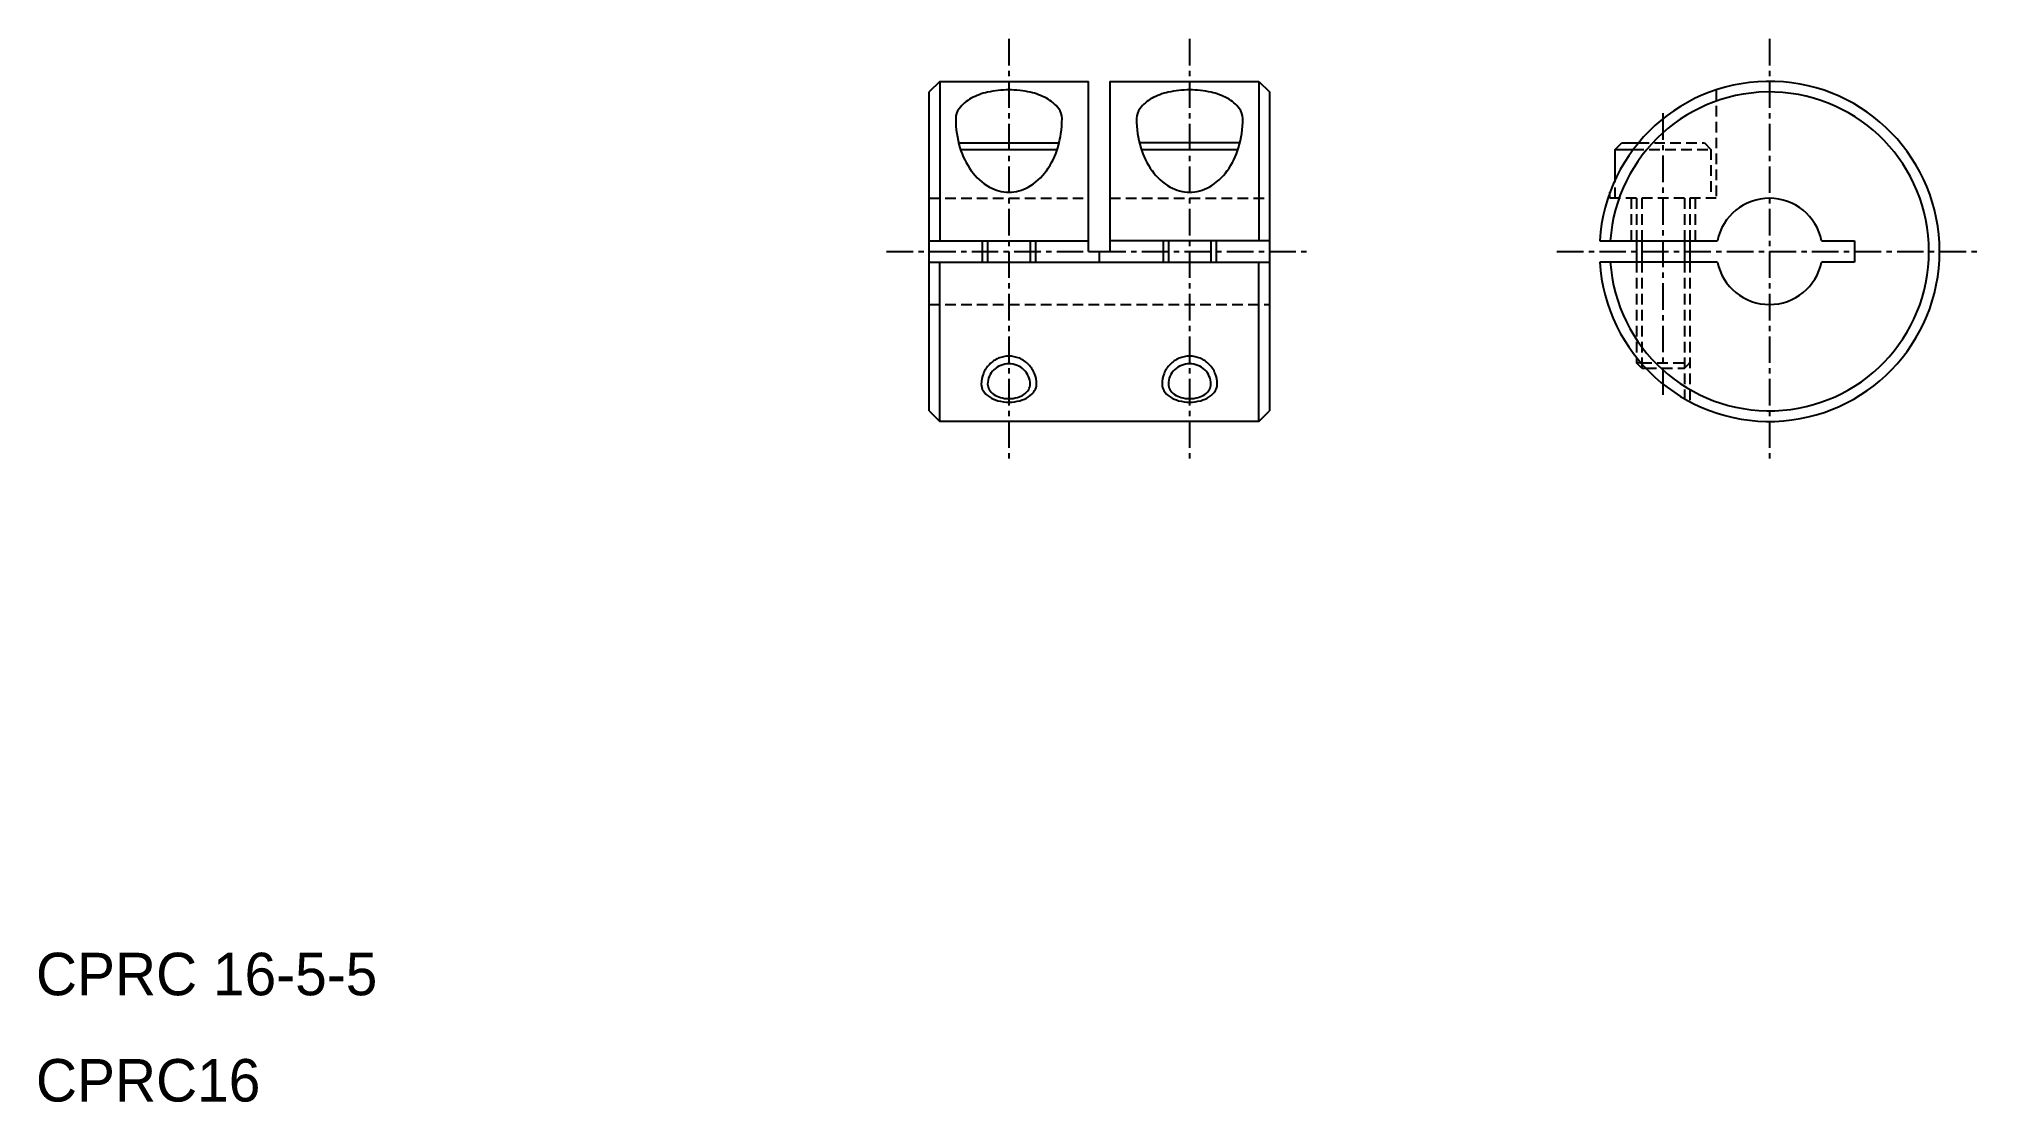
# Model space of a CAD drawing. Extents: x 10.1 to 101.5, y 10 to 60.
import ezdxf

# ---------------------------------------------------------------- set-up
doc = ezdxf.new("R2010")
doc.units = 0
doc.linetypes.add('CENTER', pattern=[2, 1.25, -0.25, 0.25, -0.25])
doc.linetypes.add('DASHED', pattern=[0.75, 0.5, -0.25])
doc.layers.get('0').update_dxf_attribs({"linetype": 'CONTINUOUS'})
doc.layers.add('CENTER', color=1, linetype='CENTER')

msp = doc.modelspace()

# ---------------------------------------------------------------- linework, layer by layer
at = {"color": 7, "linetype": 'CONTINUOUS'}
for p, q in [((52.5, 58), (52, 57.5)), ((52.5, 58), (52.5, 50.5)), ((52.5, 58), (59.5, 58)), ((59.5, 50), (59.5, 58)), ((60.5, 58), (60.5, 50)), ((60.5, 58), (67.5, 58)), ((67.5, 58), (67.5, 50.5)), ((67.5, 58), (68, 57.5)), ((52, 42.5), (52, 57.5)), ((68, 57.5), (68, 42.5)), ((53.389, 55.1), (58.111, 55.1)), ((66.611, 55.1), (61.889, 55.1)), ((84.265, 54.8), (84.565, 55.1)), ((84.565, 55.1), (85.352, 55.1)), ((53.474, 54.8), (58.026, 54.8)), ((61.974, 54.8), (66.526, 54.8)), ((84.265, 53.382), (84.265, 54.8)), ((84.265, 54.8), (85.115, 54.8)), ((52, 50.5), (59.5, 50.5)), ((54.5, 50.5), (54.5, 49.5)), ((57, 50.5), (57, 49.5)), ((68, 50.5), (60.5, 50.5)), ((63, 50.5), (63, 49.5)), ((65.5, 50.5), (65.5, 49.5)), ((83.531, 50.5), (89.066, 50.5)), ((85.265, 50.5), (85.265, 49.5)), ((87.765, 50.5), (87.765, 49.5)), ((93.965, 50.5), (95.515, 50.5)), ((95.515, 50.5), (95.515, 49.5)), ((52, 49.5), (68, 49.5)), ((52.5, 42), (52.5, 49.5)), ((59.5, 50), (60.5, 50)), ((60, 50), (60, 49.5)), ((67.5, 42), (67.5, 49.5)), ((89.066, 49.5), (83.531, 49.5)), ((95.515, 49.5), (93.965, 49.5)), ((56, 47.5), (56, 47.5)), ((60, 47.5), (60, 47.5)), ((85.265, 45.006), (85.265, 44.75)), ((85.479, 44.75), (85.265, 44.75)), ((85.515, 44.5), (85.265, 44.75)), ((85.515, 44.5), (85.706, 44.5)), ((52, 42.5), (52.5, 42)), ((67.5, 42), (68, 42.5)), ((67.5, 42), (52.5, 42))]:
    msp.add_line(p, q, dxfattribs=at)
at = {"color": 3, "linetype": 'DASHED'}
for p, q in [((89.015, 57.599), (89.015, 52.5)), ((85.352, 55.1), (88.465, 55.1)), ((88.465, 55.1), (88.765, 54.8)), ((85.115, 54.8), (88.765, 54.8)), ((88.765, 54.8), (88.765, 52.5)), ((84.265, 52.5), (84.265, 53.382)), ((52, 52.5), (59.5, 52.5)), ((60.5, 52.5), (68, 52.5)), ((84.015, 52.5), (84.015, 52.784)), ((89.015, 52.5), (84.015, 52.5)), ((85.015, 52.5), (85.015, 50.5)), ((85.265, 52.5), (85.265, 50.5)), ((85.515, 52.5), (85.515, 50.5)), ((87.515, 52.5), (87.515, 50.5)), ((87.765, 52.5), (87.765, 50.5)), ((88.015, 52.5), (88.015, 50.5)), ((85.265, 49.5), (85.265, 45.006)), ((85.515, 49.5), (85.515, 44.708)), ((87.515, 49.5), (87.515, 43.072)), ((87.765, 49.5), (87.765, 42.933)), ((52, 47.5), (68, 47.5)), ((85.479, 44.75), (87.765, 44.75)), ((85.706, 44.5), (87.515, 44.5)), ((87.515, 44.5), (87.765, 44.75))]:
    msp.add_line(p, q, dxfattribs=at)
at = {"color": 3, "linetype": 'CONTINUOUS'}
for p, q in [((54.75, 50.5), (54.75, 49.5)), ((56.75, 50.5), (56.75, 49.5)), ((63.25, 50.5), (63.25, 49.5)), ((65.25, 50.5), (65.25, 49.5)), ((85.515, 50.5), (85.515, 49.5)), ((87.515, 50.5), (87.515, 49.5)), ((85.515, 44.708), (85.515, 44.5))]:
    msp.add_line(p, q, dxfattribs=at)
at = {"color": 7, "linetype": 'CONTINUOUS'}
for centre, radius, start, end in [((55.75, 52.999), 4.6, 90, 102.64739), ((55.75, 52.999), 4.6, 77.35261, 90), ((64.25, 52.999), 4.6, 90, 102.64739), ((64.25, 52.999), 4.6, 77.35261, 90), ((91.515, 50), 8, 183.58332, 176.41668), ((54.019, 56.245), 0.769, 142.59841, 180), ((54.842, 55.615), 1.805, 118.44607, 142.59841), ((55.39, 54.605), 2.955, 102.64739, 118.44607), ((56.11, 54.605), 2.955, 61.55393, 77.35261), ((56.658, 55.615), 1.805, 37.40159, 61.55393), ((57.481, 56.245), 0.769, 0, 37.40159), ((62.519, 56.245), 0.769, 142.59841, 180), ((63.342, 55.615), 1.805, 118.44607, 142.59841), ((63.89, 54.605), 2.955, 102.64739, 118.44607), ((64.61, 54.605), 2.955, 61.55393, 77.35261), ((65.158, 55.615), 1.805, 37.40159, 61.55393), ((65.981, 56.245), 0.769, 0, 37.40159), ((91.515, 50), 7.5, 183.82255, 176.17745), ((58.026, 56.245), 4.776, 180, 196.6567), ((53.474, 56.245), 4.776, 343.3433, 0), ((66.526, 56.245), 4.776, 180, 196.6567), ((61.974, 56.245), 4.776, 343.3433, 0), ((56.907, 55.91), 3.608, 196.6567, 215.84097), ((54.593, 55.91), 3.608, 324.15903, 343.3433), ((65.407, 55.91), 3.608, 196.6567, 215.84097), ((63.093, 55.91), 3.608, 324.15903, 343.3433), ((56.199, 55.399), 2.734, 215.84097, 240.16761), ((55.75, 54.616), 1.832, 240.16761, 270), ((55.75, 54.616), 1.832, 270, 299.83239), ((55.301, 55.399), 2.734, 299.83239, 324.15903), ((64.699, 55.399), 2.734, 215.84097, 240.16761), ((64.25, 54.616), 1.832, 240.16761, 270), ((64.25, 54.616), 1.832, 270, 299.83239), ((63.801, 55.399), 2.734, 299.83239, 324.15903), ((91.515, 50), 2.5, 11.53696, 168.46304), ((91.515, 50), 2.5, 191.53696, 348.46304), ((55.66, 43.755), 0.91, 156.51911, 180), ((55.704, 43.736), 0.958, 133.63628, 156.51911), ((55.732, 43.707), 0.998, 111.55158, 133.63628), ((55.75, 43.661), 1.048, 90, 111.55158), ((55.75, 43.661), 1.048, 68.44842, 90), ((55.768, 43.707), 0.998, 46.36372, 68.44842), ((55.796, 43.736), 0.958, 23.48089, 46.36372), ((55.84, 43.755), 0.91, 0, 23.48089), ((64.16, 43.755), 0.91, 156.51911, 180), ((64.204, 43.736), 0.958, 133.63628, 156.51911), ((64.232, 43.707), 0.998, 111.55158, 133.63628), ((64.25, 43.661), 1.048, 90, 111.55158), ((64.25, 43.661), 1.048, 68.44842, 90), ((64.268, 43.707), 0.998, 46.36372, 68.44842), ((64.296, 43.736), 0.958, 23.48089, 46.36372), ((64.34, 43.755), 0.91, 0, 23.48089), ((55.226, 43.755), 0.476, 180, 211.22759), ((55.477, 43.907), 0.77, 211.22759, 235.65891), ((55.642, 44.149), 1.062, 235.65891, 254.19886), ((55.75, 44.53), 1.459, 254.19886, 270), ((55.75, 44.53), 1.459, 270, 285.80113), ((55.858, 44.149), 1.062, 285.80113, 304.34109), ((56.023, 43.907), 0.77, 304.34109, 328.77241), ((56.274, 43.755), 0.476, 328.77241, 0), ((63.726, 43.755), 0.476, 180, 211.22759), ((63.977, 43.907), 0.77, 211.22759, 235.65891), ((64.142, 44.149), 1.062, 235.65891, 254.19886), ((64.25, 44.53), 1.459, 254.19886, 270), ((64.25, 44.53), 1.459, 270, 285.80113), ((64.358, 44.149), 1.062, 285.80113, 304.34109), ((64.523, 43.907), 0.77, 304.34109, 328.77241), ((64.774, 43.755), 0.476, 328.77241, 0)]:
    msp.add_arc(centre, radius, start, end, dxfattribs=at)
at = {"color": 3, "linetype": 'CONTINUOUS'}
for centre, radius, start, end in [((55.756, 43.77), 1.301, 112.72528, 135.31734), ((55.75, 43.783), 1.286, 90, 112.72528), ((55.75, 43.783), 1.286, 67.27472, 90), ((55.744, 43.77), 1.301, 44.68266, 67.27472), ((64.256, 43.77), 1.301, 112.72528, 135.31734), ((64.25, 43.783), 1.286, 90, 112.72528), ((64.25, 43.783), 1.286, 67.27472, 90), ((64.244, 43.77), 1.301, 44.68266, 67.27472), ((55.779, 43.755), 1.329, 157.72352, 180), ((55.765, 43.761), 1.314, 135.31734, 157.72352), ((55.735, 43.761), 1.314, 22.27648, 44.68266), ((55.721, 43.755), 1.329, 0, 22.27648), ((64.279, 43.755), 1.329, 157.72352, 180), ((64.265, 43.761), 1.314, 135.31734, 157.72352), ((64.235, 43.761), 1.314, 22.27648, 44.68266), ((64.221, 43.755), 1.329, 0, 22.27648), ((55.016, 43.755), 0.566, 180, 212.41677), ((55.367, 43.978), 0.982, 212.41677, 236.88463), ((55.598, 44.332), 1.405, 236.88463, 254.88077), ((55.75, 44.893), 1.986, 254.88077, 270), ((55.75, 44.893), 1.986, 270, 285.11923), ((55.902, 44.332), 1.405, 285.11923, 303.11537), ((56.133, 43.978), 0.982, 303.11537, 327.58323), ((56.484, 43.755), 0.566, 327.58323, 0), ((63.516, 43.755), 0.566, 180, 212.41677), ((63.867, 43.978), 0.982, 212.41677, 236.88463), ((64.098, 44.332), 1.405, 236.88463, 254.88077), ((64.25, 44.893), 1.986, 254.88077, 270), ((64.25, 44.893), 1.986, 270, 285.11923), ((64.402, 44.332), 1.405, 285.11923, 303.11537), ((64.633, 43.978), 0.982, 303.11537, 327.58323), ((64.984, 43.755), 0.566, 327.58323, 0)]:
    msp.add_arc(centre, radius, start, end, dxfattribs=at)
at = {"layer": 'CENTER', "color": 1, "linetype": 'CENTER'}
for p, q in [((55.75, 60), (55.75, 40)), ((64.25, 60), (64.25, 40)), ((91.515, 60), (91.515, 40)), ((86.515, 43.255), (86.515, 56.745)), ((50, 50), (70, 50)), ((81.515, 50), (101.515, 50))]:
    msp.add_line(p, q, dxfattribs=at)

# ---------------------------------------------------------------- texts
at = {"color": 7, "linetype": 'CONTINUOUS'}
for s, p in [('CPRC 16-5-5', (10, 15)), ('CPRC16', (10, 10))]:
    msp.add_text(s, height=2, dxfattribs=at).set_placement(p)

doc.saveas('drawing.dxf')
